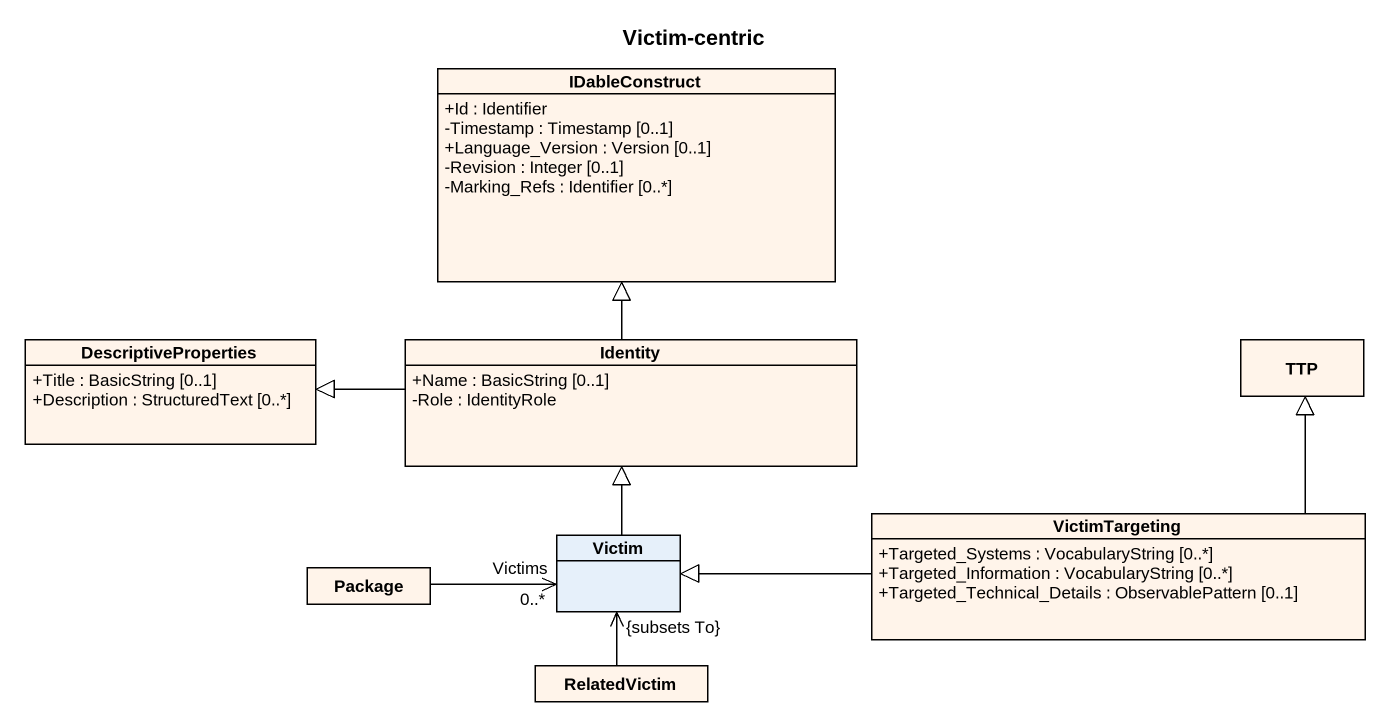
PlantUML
@startuml
title Victim-centric
hide circle
hide empty members
skinparam classAttributeIconSize 0
class IDableConstruct #FFF4EA {
  +Id : Identifier
  -Timestamp : Timestamp [0..1]
  +Language_Version : Version [0..1]
  -Revision : Integer [0..1]
  -Marking_Refs : Identifier [0..*]
}
class DescriptiveProperties #FFF4EA {
  +Title : BasicString [0..1]
  +Description : StructuredText [0..*]
}
class Identity #FFF4EA {
  +Name : BasicString [0..1]
  -Role : IdentityRole
}
class TTP #FFF4EA
class Victim
class VictimTargeting #FFF4EA {
  +Targeted_Systems : VocabularyString [0..*]
  +Targeted_Information : VocabularyString [0..*]
  +Targeted_Technical_Details : ObservablePattern [0..1]
}
class "Package" as Package_ #FFF4EA
class RelatedVictim #FFF4EA
Identity -up-|> IDableConstruct
Identity -left-|> DescriptiveProperties
Victim -up-|> Identity
Victim "Victims\n0..*" <-left- Package_
VictimTargeting -up-|> TTP
VictimTargeting -left-|> Victim
RelatedVictim -up-> "{subsets To}" Victim
@enduml
